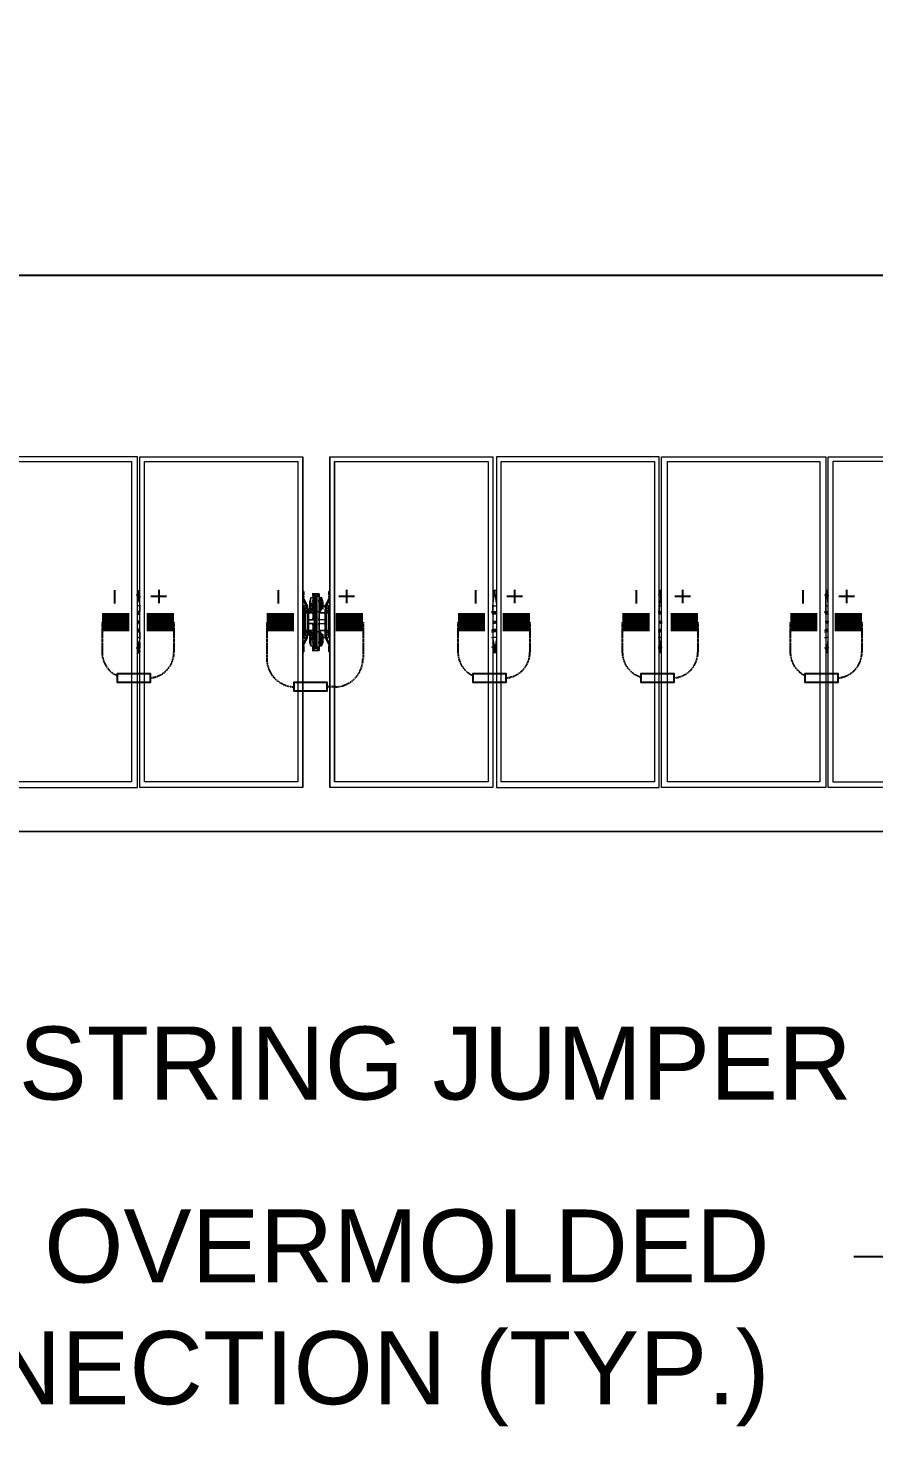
# Model space of a CAD drawing. Header units: feet. Extents: x -12372 to 90117, y -14865 to 4121.
# Drawn here: x 1648.5 to 1880, y 2346.6 to 2733.4 of the extents above; entities that cross this region are included whole.
import ezdxf
from ezdxf import colors
from ezdxf.entities.mleader import LeaderData, LeaderLine
from ezdxf.lldxf.tags import DXFTag
from ezdxf.math import Vec2, Vec3

# ---------------------------------------------------------------- set-up
doc = ezdxf.new("R2010")
doc.units = ezdxf.units.FT
doc.header["$MEASUREMENT"] = 0
doc.linetypes.add('HIDDEN', pattern=[0.375, 0.25, -0.125])
for name, color, linetype in [('E-DC HARNESS-POS', 10, 'DC HARNESS CABLE'), ('E-HARN-COMP', 8, 'Continuous'), ('E-TRNK-CABL-NEG', 6, 'HIDDEN'), ('E-TRUNK-CABLE-POS', 6, 'HIDDEN'), ('G-ANNO-TEXT', 1, 'Continuous'), ('Polarity-Text', 7, 'Continuous')]:
    doc.layers.add(name, color=color, linetype=linetype)
doc.styles.add('NEI-A', font='arial.ttf')
doc.styles.get("Standard").update_dxf_attribs({"font": 'arial.ttf'})
tags = doc.linetypes.add('DC HARNESS CABLE', pattern='A,0.5,-0.2,["DH",Standard,S=0.1,R=0,X=-0.1,Y=-0.05],-0.2', length=0.9).pattern_tags.tags
tags[6] = DXFTag(74, 10)

# ---------------------------------------------------------------- blocks, each defined once
blk = doc.blocks.new('A$Cc93f9aa1')
at = {"lineweight": 5}
for points in [[(10.6362, 0), (10.4062, 0), (10.4062, 0.4666), (10.6362, 0.4666)], [(10.6396, 0), (10.6396, 0.4666), (10.8712, 0.4666), (10.8712, 0)], [(10.8746, 0.4666), (10.8746, 0), (11.1045, 0), (11.1045, 0.4666)], [(11.3395, 0), (11.1095, 0), (11.1095, 0.4666), (11.3395, 0.4666)], [(11.6079, 0), (11.3779, 0), (11.3779, 0.4666), (11.6079, 0.4666)], [(11.8429, 0.4666), (11.6112, 0.4666), (11.6112, 0), (11.8429, 0)], [(10.6296, 0.4583), (10.4129, 0.4583), (10.4129, 0.0067), (10.6296, 0.0067)], [(10.6479, 0.0067), (10.6479, 0.4583), (10.8629, 0.4583), (10.8629, 0.0067)], [(10.8812, 0.4583), (11.0979, 0.4583), (11.0979, 0.0067), (10.8812, 0.0067)], [(11.1162, 0.0067), (11.1162, 0.4583), (11.3329, 0.4583), (11.3329, 0.0067)], [(11.3845, 0.4583), (11.6012, 0.4583), (11.6012, 0.0067), (11.3845, 0.0067)], [(11.6195, 0.4583), (11.8345, 0.4583), (11.8345, 0.0067), (11.6195, 0.0067)], [(11.3412, 0.2667), (11.3412, 0.27), (11.3412, 0.275), (11.3395, 0.275), (11.3412, 0.275), (11.3412, 0.27)], [(11.3395, 0.2517), (11.3395, 0.25), (11.3412, 0.25), (11.3412, 0.2517), (11.3445, 0.2517), (11.3445, 0.2533), (11.3445, 0.255), (11.3462, 0.255), (11.3412, 0.265), (11.3462, 0.255), (11.3445, 0.255), (11.3412, 0.255), (11.3412, 0.2517), (11.3445, 0.2517), (11.3445, 0.2533), (11.3445, 0.255), (11.3412, 0.255), (11.3412, 0.2517)], [(11.3545, 0.2667), (11.3529, 0.2667), (11.3512, 0.2667), (11.3512, 0.2583), (11.3529, 0.2583), (11.3529, 0.2667)], [(11.3529, 0.2667), (11.3529, 0.2583), (11.3529, 0.255), (11.3529, 0.25), (11.3512, 0.25), (11.3512, 0.2567), (11.3512, 0.255), (11.3529, 0.255), (11.3512, 0.255), (11.3512, 0.2567), (11.3512, 0.2583), (11.3512, 0.2567), (11.3512, 0.2517), (11.3512, 0.25), (11.3529, 0.25), (11.3529, 0.255), (11.3529, 0.2583), (11.3512, 0.2583), (11.3512, 0.2667)], [(11.3645, 0.2733), (11.3629, 0.2733), (11.3612, 0.2733), (11.3545, 0.2733), (11.3562, 0.2733), (11.3612, 0.2733), (11.3629, 0.2733)], [(11.3562, 0.2733), (11.3545, 0.2733)], [(11.3579, 0.2683), (11.3579, 0.2467), (11.3545, 0.2467), (11.3545, 0.2683)], [(11.3579, 0.27), (11.3562, 0.27)], [(11.3579, 0.27), (11.3562, 0.27)], [(11.3645, 0.2617), (11.3629, 0.2617), (11.3612, 0.2617), (11.3629, 0.2617)], [(11.3645, 0.2683), (11.3629, 0.2683)], [(11.3629, 0.2383), (11.3629, 0.2617), (11.3629, 0.2383), (11.3629, 0.2367), (11.3629, 0.235), (11.3629, 0.2367), (11.3629, 0.2383), (11.3629, 0.235), (11.3645, 0.235), (11.3629, 0.235), (11.3645, 0.235), (11.3629, 0.235), (11.3645, 0.235), (11.3629, 0.235)], [(11.3679, 0.25), (11.3679, 0.26), (11.3679, 0.25), (11.3695, 0.25)], [(11.3762, 0.27), (11.3762, 0.2667), (11.3762, 0.27), (11.3762, 0.275), (11.3779, 0.275), (11.3762, 0.275)], [(11.3412, 0.21), (11.3412, 0.2133), (11.3412, 0.215), (11.3395, 0.215), (11.3395, 0.25), (11.3395, 0.215), (11.3412, 0.215), (11.3412, 0.2133), (11.3412, 0.21), (11.3445, 0.21), (11.3462, 0.21), (11.3412, 0.2), (11.3462, 0.21), (11.3445, 0.21), (11.3445, 0.2117), (11.3445, 0.21)], [(11.3412, 0.245), (11.3395, 0.245)], [(11.3412, 0.2467), (11.3429, 0.245), (11.3445, 0.245), (11.3445, 0.2483), (11.3429, 0.2483), (11.3412, 0.2483)], [(11.3429, 0.2483), (11.3412, 0.2467), (11.3429, 0.245), (11.3445, 0.2467)], [(11.3429, 0.2483), (11.3412, 0.2483), (11.3412, 0.2467), (11.3412, 0.245), (11.3429, 0.245), (11.3445, 0.245), (11.3445, 0.2467), (11.3445, 0.2483)], [(11.3412, 0.2467), (11.3412, 0.2483), (11.3429, 0.2483), (11.3445, 0.2483), (11.3445, 0.245), (11.3429, 0.245)], [(11.3429, 0.2483), (11.3412, 0.2467), (11.3429, 0.245), (11.3445, 0.2467)], [(11.3445, 0.2467), (11.3429, 0.2467)], [(11.3445, 0.2467), (11.3429, 0.2467)], [(11.3479, 0.255), (11.3462, 0.255), (11.3445, 0.255), (11.3445, 0.2533), (11.3445, 0.255), (11.3462, 0.255)], [(11.3445, 0.2517), (11.3462, 0.2517), (11.3462, 0.215), (11.3445, 0.215), (11.3462, 0.215), (11.3462, 0.2517), (11.3445, 0.2517), (11.3462, 0.2517), (11.3462, 0.255), (11.3462, 0.2517)], [(11.3462, 0.245), (11.3545, 0.245)], [(11.3545, 0.2483), (11.3529, 0.2483)], [(11.3662, 0.2567), (11.3662, 0.25), (11.3645, 0.25), (11.3629, 0.255), (11.3662, 0.255), (11.3662, 0.2567), (11.3662, 0.2583)], [(11.3629, 0.245), (11.3695, 0.245)], [(11.3645, 0.255), (11.3645, 0.2583)], [(11.3662, 0.25), (11.3645, 0.2483)], [(11.3695, 0.2467), (11.3662, 0.2467), (11.3645, 0.245), (11.3662, 0.2467)], [(11.3729, 0.2483), (11.3712, 0.2467), (11.3729, 0.245), (11.3745, 0.2467)], [(11.3729, 0.2483), (11.3712, 0.2467), (11.3729, 0.245), (11.3745, 0.2467)], [(11.3745, 0.2467), (11.3729, 0.2467)], [(11.3745, 0.2467), (11.3729, 0.2467)], [(11.3745, 0.2467), (11.3729, 0.2467)], [(11.3745, 0.2467), (11.3729, 0.2467)], [(11.3762, 0.245), (11.3779, 0.245)], [(10.6379, 0.235), (10.6379, 0.2333), (10.6396, 0.2333), (10.6396, 0.2317), (10.6379, 0.2317), (10.6362, 0.2317), (10.6362, 0.2333)], [(10.8729, 0.235), (10.8729, 0.2333), (10.8746, 0.2333), (10.8746, 0.2317), (10.8729, 0.2317), (10.8712, 0.2317), (10.8712, 0.2333), (10.8712, 0.235)], [(11.1062, 0.235), (11.1079, 0.235), (11.1079, 0.2317), (11.1045, 0.2317), (11.1045, 0.2333), (11.1062, 0.2333)], [(11.3412, 0.235), (11.3395, 0.235)], [(11.3412, 0.235), (11.3395, 0.235)], [(11.3412, 0.23), (11.3395, 0.23)], [(11.3412, 0.23), (11.3395, 0.23)], [(11.3412, 0.2183), (11.3412, 0.22), (11.3395, 0.22), (11.3412, 0.22), (11.3429, 0.22), (11.3412, 0.22), (11.3412, 0.2183), (11.3412, 0.2167), (11.3429, 0.2167), (11.3445, 0.2167), (11.3445, 0.2183), (11.3445, 0.2167), (11.3429, 0.2167)], [(11.3445, 0.2183), (11.3445, 0.22), (11.3429, 0.22), (11.3412, 0.22), (11.3412, 0.2183), (11.3429, 0.2167), (11.3445, 0.2167)], [(11.3429, 0.22), (11.3412, 0.22), (11.3412, 0.2183), (11.3412, 0.2167), (11.3429, 0.2167), (11.3445, 0.2167), (11.3445, 0.2183), (11.3445, 0.22)], [(11.3429, 0.22), (11.3412, 0.2183), (11.3429, 0.2167), (11.3445, 0.2183)], [(11.3429, 0.22), (11.3412, 0.2183), (11.3429, 0.2167), (11.3445, 0.2183)], [(11.3545, 0.22), (11.3462, 0.22)], [(11.3545, 0.23), (11.3562, 0.23), (11.3545, 0.23), (11.3562, 0.23), (11.3545, 0.23), (11.3562, 0.23), (11.3545, 0.23), (11.3545, 0.2267)], [(11.3562, 0.23), (11.3545, 0.23)], [(11.3645, 0.2367), (11.3629, 0.2367)], [(11.3629, 0.2267), (11.3629, 0.23)], [(11.3695, 0.22), (11.3629, 0.22)], [(11.3662, 0.2183), (11.3645, 0.22), (11.3662, 0.2183), (11.3695, 0.2183)], [(11.3729, 0.22), (11.3712, 0.2183), (11.3729, 0.2167), (11.3745, 0.2183)], [(11.3729, 0.2167), (11.3745, 0.2167), (11.3745, 0.2183), (11.3745, 0.22), (11.3729, 0.22), (11.3712, 0.22), (11.3712, 0.2183), (11.3712, 0.2167)], [(11.3729, 0.22), (11.3712, 0.2183), (11.3729, 0.2167), (11.3745, 0.2183)], [(11.3779, 0.235), (11.3762, 0.235)], [(11.3762, 0.235), (11.3779, 0.235)], [(11.3762, 0.23), (11.3779, 0.23)], [(11.3779, 0.23), (11.3762, 0.23)], [(11.3779, 0.22), (11.3762, 0.22)], [(11.6095, 0.235), (11.6095, 0.2333), (11.6079, 0.2333), (11.6079, 0.2317), (11.6095, 0.2317), (11.6112, 0.2317), (11.6112, 0.2333), (11.6112, 0.235)], [(11.3445, 0.2183), (11.3429, 0.2183)], [(11.3479, 0.21), (11.3462, 0.21), (11.3462, 0.2117), (11.3445, 0.2117), (11.3462, 0.2117), (11.3462, 0.21), (11.3462, 0.2133), (11.3445, 0.2133), (11.3462, 0.2133), (11.3462, 0.21)], [(11.3495, 0.215), (11.3495, 0.205), (11.3495, 0.215), (11.3495, 0.2133), (11.3495, 0.215), (11.3495, 0.205), (11.3512, 0.1983), (11.3495, 0.205)], [(11.3512, 0.215), (11.3529, 0.2167), (11.3512, 0.215), (11.3529, 0.2167), (11.3529, 0.215), (11.3529, 0.2167), (11.3512, 0.215), (11.3529, 0.2167), (11.3545, 0.2167), (11.3529, 0.2167), (11.3545, 0.2167), (11.3529, 0.2167)], [(11.3512, 0.2133), (11.3512, 0.215), (11.3529, 0.215), (11.3529, 0.2117), (11.3529, 0.21), (11.3512, 0.21), (11.3512, 0.2083), (11.3512, 0.215), (11.3529, 0.215), (11.3529, 0.2117), (11.3529, 0.21), (11.3512, 0.21), (11.3512, 0.2083), (11.3512, 0.2067), (11.3529, 0.2067), (11.3529, 0.1983), (11.3545, 0.1983), (11.3529, 0.1983), (11.3512, 0.1983), (11.3512, 0.2067), (11.3512, 0.2083)], [(11.3512, 0.1983), (11.3512, 0.2067), (11.3529, 0.2067), (11.3529, 0.1983)], [(11.3529, 0.21), (11.3529, 0.2067)], [(11.3562, 0.2033), (11.3545, 0.2033)], [(11.3645, 0.2033), (11.3629, 0.2033), (11.3612, 0.2033), (11.3629, 0.2033)], [(11.3662, 0.2083), (11.3662, 0.215), (11.3645, 0.215), (11.3629, 0.2117), (11.3645, 0.21), (11.3662, 0.21), (11.3662, 0.2083), (11.3662, 0.2067), (11.3662, 0.1983), (11.3629, 0.1983), (11.3629, 0.2067), (11.3662, 0.2067), (11.3662, 0.2083), (11.3662, 0.21), (11.3645, 0.21), (11.3629, 0.2117), (11.3645, 0.215), (11.3645, 0.2167), (11.3662, 0.2167), (11.3645, 0.2167), (11.3662, 0.215), (11.3662, 0.2133), (11.3662, 0.215), (11.3645, 0.215), (11.3645, 0.2167), (11.3662, 0.2167), (11.3645, 0.2167), (11.3629, 0.2167), (11.3695, 0.2167), (11.3629, 0.2167), (11.3645, 0.2167), (11.3662, 0.215), (11.3645, 0.2167), (11.3662, 0.215), (11.3645, 0.2167), (11.3662, 0.215), (11.3679, 0.215), (11.3679, 0.205), (11.3662, 0.1983), (11.3679, 0.205), (11.3679, 0.215), (11.3662, 0.215), (11.3662, 0.2133)], [(11.3662, 0.1983), (11.3629, 0.1983), (11.3629, 0.2067), (11.3662, 0.2067)], [(11.3645, 0.2067), (11.3645, 0.21)], [(11.3679, 0.215), (11.3679, 0.205), (11.3679, 0.215), (11.3695, 0.215)], [(11.3729, 0.21), (11.3712, 0.21), (11.3712, 0.2117), (11.3729, 0.2117), (11.3712, 0.2117), (11.3712, 0.21)], [(11.3745, 0.2183), (11.3729, 0.2183)], [(11.3745, 0.2183), (11.3729, 0.2183)], [(11.3745, 0.2183), (11.3729, 0.2183)], [(11.3745, 0.2183), (11.3729, 0.2183)], [(11.3395, 0.19), (11.3412, 0.19), (11.3412, 0.195), (11.3412, 0.19)], [(11.3412, 0.1967), (11.3412, 0.1983)], [(11.3595, 0.1967), (11.3579, 0.1967)], [(11.3612, 0.195), (11.3595, 0.195), (11.3612, 0.195), (11.3629, 0.1933), (11.3645, 0.1933), (11.3629, 0.1933), (11.3612, 0.195), (11.3595, 0.195), (11.3612, 0.195), (11.3595, 0.195), (11.3612, 0.195), (11.3612, 0.1967)], [(11.3612, 0.195), (11.3595, 0.195)], [(11.3629, 0.195), (11.3629, 0.1933), (11.3612, 0.195), (11.3629, 0.195), (11.3645, 0.195)], [(11.3645, 0.1983), (11.3629, 0.1983)], [(11.3629, 0.1967), (11.3629, 0.195)], [(11.3762, 0.1983), (11.3762, 0.1967)], [(11.3779, 0.19), (11.3762, 0.19), (11.3762, 0.195), (11.3762, 0.19)]]:
    blk.add_lwpolyline(points, close=True, dxfattribs=at)
for points in [[(11.3395, 0), (11.3395, 0.4666)], [(11.3779, 0.4666), (11.3779, 0)], [(11.3329, 0.0067), (11.3329, 0.4583)], [(11.3845, 0.0067), (11.3845, 0.4583)], [(10.6362, 0.2767), (10.6396, 0.2767)], [(10.6379, 0.2733), (10.6379, 0.275), (10.6379, 0.2733)], [(10.6379, 0.27), (10.6379, 0.2733), (10.6396, 0.2717), (10.6396, 0.27), (10.6396, 0.2683)], [(10.6412, 0.255), (10.6396, 0.255), (10.6396, 0.2633), (10.6379, 0.2733)], [(10.8712, 0.2767), (10.8746, 0.2767)], [(10.8712, 0.2733), (10.8712, 0.27)], [(10.8762, 0.255), (10.8746, 0.255), (10.8746, 0.2567), (10.8729, 0.2633), (10.8729, 0.2733), (10.8729, 0.275), (10.8729, 0.2717), (10.8746, 0.27), (10.8746, 0.2683)], [(11.1045, 0.2767), (11.1095, 0.2767)], [(11.1062, 0.27), (11.1062, 0.2733), (11.1062, 0.275), (11.1062, 0.2733), (11.1079, 0.2733), (11.1079, 0.2717), (11.1079, 0.27), (11.1095, 0.2683)], [(11.1112, 0.255), (11.1095, 0.255), (11.1095, 0.2567), (11.1079, 0.2633), (11.1062, 0.2733)], [(11.3412, 0.27), (11.3412, 0.27)], [(11.3412, 0.2667), (11.3412, 0.2667)], [(11.3412, 0.2667), (11.3412, 0.2667)], [(11.3612, 0.2717), (11.3629, 0.2717), (11.3612, 0.2717), (11.3629, 0.2717), (11.3645, 0.2717), (11.3629, 0.2717), (11.3612, 0.27), (11.3595, 0.27), (11.3612, 0.27), (11.3595, 0.27), (11.3612, 0.27), (11.3629, 0.27), (11.3645, 0.27), (11.3629, 0.27), (11.3645, 0.27), (11.3629, 0.27), (11.3645, 0.27), (11.3629, 0.27), (11.3645, 0.27), (11.3629, 0.27), (11.3629, 0.2733), (11.3629, 0.2717), (11.3612, 0.27), (11.3612, 0.2683), (11.3595, 0.2683), (11.3595, 0.27), (11.3612, 0.27), (11.3595, 0.27), (11.3612, 0.27), (11.3612, 0.2683), (11.3595, 0.2683), (11.3579, 0.2683), (11.3579, 0.27), (11.3562, 0.27), (11.3545, 0.27), (11.3562, 0.27), (11.3545, 0.27), (11.3545, 0.2617), (11.3545, 0.2383), (11.3545, 0.235), (11.3562, 0.235), (11.3545, 0.235), (11.3462, 0.235), (11.3479, 0.235)], [(11.3562, 0.2717), (11.3545, 0.2717), (11.3562, 0.27), (11.3545, 0.27), (11.3562, 0.27), (11.3545, 0.27), (11.3545, 0.2617), (11.3562, 0.2617), (11.3545, 0.2617), (11.3562, 0.2617), (11.3545, 0.2617), (11.3545, 0.2383), (11.3545, 0.235), (11.3562, 0.235), (11.3545, 0.235), (11.3545, 0.2367), (11.3545, 0.2383), (11.3545, 0.2367), (11.3545, 0.235), (11.3562, 0.235), (11.3545, 0.235), (11.3462, 0.235), (11.3462, 0.23), (11.3545, 0.23), (11.3545, 0.2267), (11.3545, 0.2033), (11.3545, 0.195), (11.3562, 0.195), (11.3579, 0.195), (11.3562, 0.195), (11.3579, 0.195), (11.3562, 0.195), (11.3579, 0.195), (11.3562, 0.195), (11.3545, 0.1933), (11.3562, 0.1933), (11.3545, 0.1933), (11.3612, 0.1933), (11.3629, 0.1933), (11.3612, 0.1933)], [(11.3595, 0.2183), (11.3579, 0.2183), (11.3579, 0.1983), (11.3579, 0.1967), (11.3595, 0.1967), (11.3612, 0.1967), (11.3612, 0.2183), (11.3612, 0.1967), (11.3595, 0.1967), (11.3595, 0.2183), (11.3579, 0.2183), (11.3545, 0.2183), (11.3545, 0.2467), (11.3529, 0.2467), (11.3529, 0.2483), (11.3545, 0.2483), (11.3529, 0.2483), (11.3529, 0.25), (11.3529, 0.2483), (11.3512, 0.25), (11.3495, 0.25), (11.3495, 0.2617), (11.3512, 0.2667), (11.3495, 0.2617), (11.3495, 0.25), (11.3495, 0.2517), (11.3495, 0.25), (11.3495, 0.26), (11.3495, 0.25)], [(11.3512, 0.26), (11.3512, 0.26)], [(11.3512, 0.26), (11.3512, 0.26)], [(11.3579, 0.2717), (11.3562, 0.2717), (11.3545, 0.2717), (11.3545, 0.2733), (11.3545, 0.27), (11.3545, 0.2683), (11.3562, 0.2683), (11.3545, 0.2683), (11.3545, 0.2733), (11.3545, 0.2717), (11.3562, 0.2717)], [(11.3545, 0.2717), (11.3562, 0.27)], [(11.3545, 0.2717), (11.3562, 0.2717)], [(11.3545, 0.27), (11.3545, 0.27)], [(11.3545, 0.27), (11.3545, 0.27)], [(11.3595, 0.2467), (11.3595, 0.2683), (11.3612, 0.2683), (11.3612, 0.2467), (11.3595, 0.2467), (11.3595, 0.2183), (11.3612, 0.2183), (11.3612, 0.2467), (11.3612, 0.2683), (11.3595, 0.2683), (11.3595, 0.2467), (11.3612, 0.2467), (11.3612, 0.2183), (11.3595, 0.2183), (11.3595, 0.2467), (11.3579, 0.2467), (11.3579, 0.2683), (11.3545, 0.2683), (11.3545, 0.2467), (11.3579, 0.2467), (11.3579, 0.2667), (11.3595, 0.2667), (11.3612, 0.2667), (11.3595, 0.2667), (11.3579, 0.2667)], [(11.3562, 0.27), (11.3579, 0.27)], [(11.3562, 0.27), (11.3579, 0.27)], [(11.3562, 0.27), (11.3579, 0.27), (11.3579, 0.2683)], [(11.3579, 0.27), (11.3595, 0.27), (11.3595, 0.2683), (11.3612, 0.2683), (11.3595, 0.2683), (11.3579, 0.2683), (11.3579, 0.2667), (11.3579, 0.2467)], [(11.3579, 0.2683), (11.3595, 0.2683)], [(11.3579, 0.2667), (11.3579, 0.2683)], [(11.3579, 0.2683), (11.3595, 0.2683)], [(11.3579, 0.2683), (11.3595, 0.2683)], [(11.3579, 0.2683), (11.3595, 0.2683)], [(11.3595, 0.27), (11.3612, 0.27), (11.3629, 0.27), (11.3629, 0.2617), (11.3629, 0.27), (11.3629, 0.2733), (11.3629, 0.2717)], [(11.3612, 0.27), (11.3612, 0.27)], [(11.3645, 0.2667), (11.3629, 0.2667), (11.3629, 0.2583), (11.3662, 0.2583), (11.3662, 0.2667), (11.3629, 0.2667), (11.3629, 0.2583), (11.3662, 0.2583), (11.3662, 0.2667), (11.3679, 0.2617), (11.3679, 0.25), (11.3662, 0.25), (11.3662, 0.2517), (11.3662, 0.2567), (11.3662, 0.255), (11.3629, 0.255), (11.3645, 0.25), (11.3645, 0.2483), (11.3662, 0.25), (11.3662, 0.2517), (11.3662, 0.25), (11.3645, 0.25), (11.3645, 0.2483), (11.3662, 0.25), (11.3645, 0.2483), (11.3629, 0.2483), (11.3695, 0.2483), (11.3629, 0.2483), (11.3645, 0.2483), (11.3662, 0.2483), (11.3645, 0.2483)], [(11.3662, 0.2483), (11.3645, 0.2483), (11.3662, 0.25), (11.3679, 0.25), (11.3679, 0.2617), (11.3662, 0.2667), (11.3629, 0.2667)], [(11.3645, 0.2667), (11.3645, 0.2667)], [(11.3645, 0.2667), (11.3645, 0.2667)], [(11.3662, 0.26), (11.3662, 0.26)], [(11.3662, 0.26), (11.3662, 0.26)], [(11.3762, 0.2133), (11.3762, 0.215), (11.3762, 0.2133), (11.3779, 0.2133), (11.3745, 0.2133), (11.3745, 0.215), (11.3762, 0.215), (11.3762, 0.25), (11.3745, 0.25), (11.3745, 0.2517), (11.3779, 0.2517), (11.3745, 0.2517), (11.3762, 0.2517), (11.3762, 0.255), (11.3729, 0.255), (11.3712, 0.255), (11.3762, 0.265), (11.3712, 0.255), (11.3729, 0.255), (11.3762, 0.255), (11.3762, 0.2517), (11.3745, 0.2517), (11.3712, 0.2517), (11.3729, 0.2517), (11.3729, 0.2533), (11.3729, 0.255), (11.3729, 0.2533), (11.3712, 0.255), (11.3729, 0.255), (11.3712, 0.255), (11.3712, 0.2517), (11.3729, 0.2517), (11.3729, 0.2533), (11.3712, 0.255), (11.3712, 0.2517), (11.3745, 0.2517), (11.3745, 0.25), (11.3762, 0.25), (11.3762, 0.215), (11.3745, 0.215), (11.3745, 0.2133), (11.3762, 0.2133), (11.3762, 0.21), (11.3729, 0.21), (11.3712, 0.21), (11.3762, 0.2), (11.3712, 0.21), (11.3729, 0.21), (11.3729, 0.2117), (11.3729, 0.21), (11.3762, 0.21), (11.3762, 0.2133), (11.3745, 0.2133), (11.3779, 0.2133)], [(11.3762, 0.2667), (11.3762, 0.2667)], [(11.3762, 0.2667), (11.3762, 0.2667)], [(11.6112, 0.2767), (11.6079, 0.2767)], [(11.6095, 0.255), (11.6079, 0.255), (11.6079, 0.2567), (11.6095, 0.2633), (11.6095, 0.2733), (11.6095, 0.275), (11.6095, 0.2717), (11.6079, 0.27), (11.6079, 0.2683)], [(11.6112, 0.27), (11.6112, 0.2733)], [(10.6362, 0.2467), (10.6396, 0.2467)], [(10.6362, 0.245), (10.6396, 0.245), (10.6412, 0.245)], [(10.6396, 0.245), (10.6396, 0.2433), (10.6362, 0.2433)], [(10.6412, 0.2467), (10.6396, 0.2467), (10.6396, 0.255)], [(10.8712, 0.2467), (10.8746, 0.2467)], [(10.8712, 0.245), (10.8746, 0.245), (10.8762, 0.245)], [(10.8746, 0.245), (10.8746, 0.2433), (10.8712, 0.2433)], [(10.8762, 0.2467), (10.8746, 0.2467), (10.8746, 0.255)], [(11.1045, 0.2467), (11.1095, 0.2467)], [(11.1045, 0.245), (11.1095, 0.245), (11.1112, 0.245)], [(11.1095, 0.245), (11.1095, 0.2433), (11.1045, 0.2433)], [(11.1112, 0.2467), (11.1095, 0.2467), (11.1095, 0.255)], [(11.3395, 0.2517), (11.3412, 0.2517), (11.3395, 0.2517)], [(11.3395, 0.2517), (11.3395, 0.25), (11.3412, 0.25), (11.3412, 0.2517)], [(11.3412, 0.2483), (11.3412, 0.2467)], [(11.3412, 0.2483), (11.3412, 0.2483)], [(11.3429, 0.2483), (11.3412, 0.2483)], [(11.3412, 0.2467), (11.3412, 0.245)], [(11.3412, 0.2467), (11.3412, 0.2467)], [(11.3412, 0.245), (11.3429, 0.245)], [(11.3412, 0.245), (11.3412, 0.245)], [(11.3429, 0.2483), (11.3429, 0.2483)], [(11.3445, 0.2483), (11.3429, 0.2483)], [(11.3429, 0.2467), (11.3445, 0.2467)], [(11.3429, 0.2467), (11.3445, 0.2467)], [(11.3429, 0.2467), (11.3445, 0.2467)], [(11.3429, 0.2467), (11.3445, 0.2467)], [(11.3429, 0.2467), (11.3445, 0.2467)], [(11.3429, 0.2467), (11.3445, 0.2467)], [(11.3429, 0.2467), (11.3445, 0.2467)], [(11.3429, 0.2467), (11.3445, 0.2467)], [(11.3429, 0.2467), (11.3445, 0.2467)], [(11.3429, 0.2467), (11.3445, 0.2467)], [(11.3429, 0.2467), (11.3445, 0.2467)], [(11.3429, 0.2467), (11.3445, 0.2467)], [(11.3429, 0.2467), (11.3445, 0.2467)], [(11.3429, 0.2467), (11.3445, 0.2467)], [(11.3429, 0.245), (11.3445, 0.245)], [(11.3429, 0.245), (11.3429, 0.245)], [(11.3445, 0.2517), (11.3445, 0.2517)], [(11.3445, 0.2517), (11.3445, 0.2517)], [(11.3445, 0.2483), (11.3445, 0.2483)], [(11.3445, 0.2467), (11.3445, 0.2483)], [(11.3445, 0.2467), (11.3462, 0.2467)], [(11.3445, 0.2467), (11.3445, 0.2467)], [(11.3445, 0.245), (11.3445, 0.2467)], [(11.3445, 0.245), (11.3445, 0.245)], [(11.3462, 0.2517), (11.3462, 0.2517)], [(11.3462, 0.2517), (11.3462, 0.2517)], [(11.3579, 0.2183), (11.3579, 0.1967), (11.3545, 0.1967), (11.3545, 0.2183), (11.3529, 0.2183), (11.3529, 0.2167), (11.3545, 0.2167), (11.3529, 0.2167), (11.3529, 0.2183), (11.3545, 0.2183), (11.3545, 0.1967), (11.3579, 0.1967), (11.3579, 0.2183), (11.3579, 0.1983), (11.3595, 0.1983), (11.3612, 0.1983), (11.3595, 0.1983), (11.3579, 0.1983), (11.3579, 0.1967), (11.3579, 0.195), (11.3562, 0.195), (11.3545, 0.1933), (11.3562, 0.1933), (11.3545, 0.1933), (11.3545, 0.195), (11.3545, 0.1967), (11.3545, 0.195), (11.3545, 0.1967), (11.3545, 0.195), (11.3545, 0.1967), (11.3545, 0.195), (11.3545, 0.1933), (11.3562, 0.195), (11.3579, 0.195), (11.3579, 0.1967), (11.3595, 0.1967), (11.3595, 0.2183), (11.3579, 0.2183), (11.3579, 0.2467), (11.3595, 0.2467), (11.3579, 0.2467), (11.3579, 0.2183), (11.3545, 0.2183), (11.3545, 0.2467), (11.3529, 0.2467), (11.3529, 0.2483), (11.3512, 0.25), (11.3529, 0.2483), (11.3545, 0.2483), (11.3529, 0.2483), (11.3512, 0.25)], [(11.3512, 0.25), (11.3529, 0.2483)], [(11.3512, 0.25), (11.3529, 0.2483)], [(11.3529, 0.2483), (11.3545, 0.2483)], [(11.3529, 0.2483), (11.3545, 0.2483)], [(11.3579, 0.2183), (11.3579, 0.2467), (11.3579, 0.2183)], [(11.3729, 0.2517), (11.3712, 0.2517), (11.3695, 0.2517), (11.3695, 0.215), (11.3712, 0.215), (11.3695, 0.215), (11.3695, 0.2517), (11.3712, 0.2517)], [(11.3712, 0.2517), (11.3712, 0.2517)], [(11.3729, 0.2467), (11.3729, 0.245), (11.3745, 0.245), (11.3745, 0.2467), (11.3745, 0.2483), (11.3729, 0.2483), (11.3712, 0.2483), (11.3712, 0.2467), (11.3712, 0.245), (11.3729, 0.245)], [(11.3712, 0.2483), (11.3712, 0.2467)], [(11.3712, 0.2483), (11.3712, 0.2483)], [(11.3729, 0.2483), (11.3712, 0.2483)], [(11.3712, 0.2467), (11.3712, 0.245)], [(11.3712, 0.2467), (11.3712, 0.2467)], [(11.3712, 0.245), (11.3729, 0.245)], [(11.3712, 0.245), (11.3712, 0.245)], [(11.3729, 0.2517), (11.3729, 0.2517)], [(11.3729, 0.2517), (11.3729, 0.2517)], [(11.3729, 0.2483), (11.3729, 0.2467)], [(11.3745, 0.2483), (11.3729, 0.2483)], [(11.3729, 0.2483), (11.3729, 0.2467)], [(11.3729, 0.2483), (11.3745, 0.2483), (11.3729, 0.2483)], [(11.3729, 0.2483), (11.3729, 0.2483)], [(11.3729, 0.2467), (11.3745, 0.2467)], [(11.3729, 0.2467), (11.3745, 0.2467)], [(11.3729, 0.2467), (11.3745, 0.2467)], [(11.3729, 0.2467), (11.3745, 0.2467)], [(11.3729, 0.2467), (11.3745, 0.2467)], [(11.3729, 0.2467), (11.3745, 0.2467)], [(11.3729, 0.2467), (11.3745, 0.2467)], [(11.3729, 0.2467), (11.3745, 0.2467)], [(11.3729, 0.2467), (11.3745, 0.2467)], [(11.3729, 0.2467), (11.3729, 0.245)], [(11.3729, 0.2467), (11.3745, 0.2467)], [(11.3729, 0.245), (11.3745, 0.245)], [(11.3745, 0.245), (11.3729, 0.245)], [(11.3729, 0.245), (11.3745, 0.245)], [(11.3729, 0.245), (11.3729, 0.245)], [(11.3745, 0.2483), (11.3745, 0.245)], [(11.3745, 0.2483), (11.3745, 0.245)], [(11.3745, 0.2483), (11.3745, 0.2483)], [(11.3745, 0.2467), (11.3745, 0.2483)], [(11.3745, 0.2467), (11.3762, 0.2467)], [(11.3745, 0.2467), (11.3745, 0.2467)], [(11.3745, 0.245), (11.3745, 0.2467)], [(11.3745, 0.245), (11.3745, 0.245)], [(11.3779, 0.2517), (11.3762, 0.2517), (11.3762, 0.25), (11.3762, 0.2517)], [(11.6095, 0.2467), (11.6079, 0.2467), (11.6079, 0.255)], [(11.6112, 0.2467), (11.6079, 0.2467)], [(11.6112, 0.245), (11.6079, 0.245), (11.6095, 0.245)], [(11.6079, 0.245), (11.6079, 0.2433), (11.6112, 0.2433)], [(10.6362, 0.2217), (10.6396, 0.2217), (10.6396, 0.22)], [(10.6362, 0.22), (10.6396, 0.22), (10.6412, 0.22)], [(10.8712, 0.2217), (10.8746, 0.2217), (10.8746, 0.22)], [(10.8712, 0.22), (10.8746, 0.22), (10.8762, 0.22)], [(11.1045, 0.2217), (11.1095, 0.2217), (11.1095, 0.22)], [(11.1045, 0.22), (11.1095, 0.22), (11.1112, 0.22)], [(11.3412, 0.22), (11.3412, 0.22)], [(11.3429, 0.22), (11.3445, 0.22)], [(11.3429, 0.22), (11.3429, 0.22)], [(11.3445, 0.22), (11.3429, 0.22)], [(11.3445, 0.2183), (11.3445, 0.22)], [(11.3445, 0.22), (11.3445, 0.22)], [(11.3445, 0.2183), (11.3445, 0.22)], [(11.3462, 0.235), (11.3462, 0.23), (11.3545, 0.23), (11.3545, 0.2267), (11.3545, 0.2033), (11.3545, 0.195), (11.3562, 0.195), (11.3545, 0.195)], [(11.3545, 0.2367), (11.3562, 0.2367)], [(11.3545, 0.2367), (11.3562, 0.2367)], [(11.3545, 0.23), (11.3562, 0.23)], [(11.3545, 0.23), (11.3562, 0.23)], [(11.3579, 0.1933), (11.3562, 0.1933), (11.3612, 0.1933), (11.3629, 0.1933), (11.3612, 0.195), (11.3629, 0.195), (11.3629, 0.2033), (11.3629, 0.2267), (11.3629, 0.23), (11.3645, 0.23), (11.3629, 0.23), (11.3645, 0.23), (11.3629, 0.23), (11.3645, 0.23), (11.3629, 0.23), (11.3645, 0.23), (11.3629, 0.23), (11.3629, 0.2267), (11.3629, 0.2033), (11.3629, 0.195), (11.3645, 0.195), (11.3629, 0.195), (11.3629, 0.1933)], [(11.3712, 0.235), (11.3695, 0.235), (11.3612, 0.235), (11.3695, 0.235), (11.3695, 0.23), (11.3612, 0.23), (11.3695, 0.23), (11.3712, 0.23)], [(11.3629, 0.2367), (11.3645, 0.2367)], [(11.3695, 0.235), (11.3695, 0.23)], [(11.3712, 0.22), (11.3712, 0.2183)], [(11.3712, 0.22), (11.3712, 0.22)], [(11.3729, 0.22), (11.3712, 0.22)], [(11.3745, 0.22), (11.3729, 0.22)], [(11.3729, 0.2183), (11.3729, 0.22)], [(11.3729, 0.2183), (11.3729, 0.22), (11.3745, 0.22)], [(11.3729, 0.22), (11.3745, 0.22)], [(11.3745, 0.22), (11.3729, 0.22)], [(11.3729, 0.22), (11.3729, 0.22)], [(11.3745, 0.22), (11.3745, 0.2183)], [(11.3745, 0.2183), (11.3745, 0.22)], [(11.3745, 0.22), (11.3745, 0.22)], [(11.3745, 0.2183), (11.3745, 0.22)], [(11.6112, 0.2217), (11.6079, 0.2217), (11.6079, 0.22)], [(11.6112, 0.22), (11.6079, 0.22), (11.6095, 0.22)], [(10.6396, 0.2183), (10.6362, 0.2183)], [(10.6412, 0.2183), (10.6396, 0.2183), (10.6396, 0.21), (10.6396, 0.2), (10.6379, 0.1933), (10.6379, 0.1917), (10.6396, 0.1917)], [(10.8746, 0.2183), (10.8712, 0.2183)], [(10.8729, 0.1917), (10.8729, 0.2), (10.8746, 0.21), (10.8746, 0.2183), (10.8762, 0.2183)], [(11.1095, 0.2183), (11.1045, 0.2183)], [(11.1112, 0.2183), (11.1095, 0.2183), (11.1095, 0.21), (11.1079, 0.2), (11.1079, 0.1933), (11.1062, 0.1917), (11.1062, 0.19)], [(11.3395, 0.2133), (11.3395, 0.215), (11.3395, 0.2133), (11.3445, 0.2133), (11.3445, 0.2117), (11.3445, 0.2133), (11.3412, 0.2133)], [(11.3395, 0.2133), (11.3412, 0.2133), (11.3395, 0.2133)], [(11.3412, 0.2183), (11.3412, 0.2183)], [(11.3412, 0.2167), (11.3412, 0.2167)], [(11.3429, 0.2183), (11.3445, 0.2183)], [(11.3429, 0.2183), (11.3445, 0.2183)], [(11.3429, 0.2183), (11.3445, 0.2183)], [(11.3429, 0.2183), (11.3445, 0.2183)], [(11.3429, 0.2183), (11.3445, 0.2183)], [(11.3429, 0.2183), (11.3445, 0.2183)], [(11.3429, 0.2183), (11.3445, 0.2183)], [(11.3429, 0.2183), (11.3445, 0.2183)], [(11.3429, 0.2183), (11.3445, 0.2183)], [(11.3429, 0.2183), (11.3445, 0.2183)], [(11.3429, 0.2183), (11.3445, 0.2183)], [(11.3429, 0.2183), (11.3445, 0.2183)], [(11.3429, 0.2183), (11.3445, 0.2183)], [(11.3429, 0.2183), (11.3445, 0.2183)], [(11.3429, 0.2183), (11.3445, 0.2183)], [(11.3429, 0.2183), (11.3445, 0.2183)], [(11.3429, 0.2167), (11.3429, 0.2167)], [(11.3445, 0.2183), (11.3445, 0.2183)], [(11.3445, 0.2167), (11.3445, 0.2167)], [(11.3445, 0.215), (11.3445, 0.215)], [(11.3445, 0.215), (11.3445, 0.215)], [(11.3462, 0.215), (11.3462, 0.215)], [(11.3462, 0.215), (11.3462, 0.215)], [(11.3512, 0.205), (11.3512, 0.205)], [(11.3512, 0.205), (11.3512, 0.205)], [(11.3529, 0.2167), (11.3545, 0.2167)], [(11.3545, 0.2033), (11.3562, 0.2033)], [(11.3545, 0.2033), (11.3562, 0.2033)], [(11.3662, 0.205), (11.3662, 0.205)], [(11.3662, 0.205), (11.3662, 0.205)], [(11.3712, 0.2183), (11.3712, 0.2167)], [(11.3712, 0.2183), (11.3712, 0.2183)], [(11.3712, 0.2167), (11.3729, 0.2167)], [(11.3712, 0.2167), (11.3712, 0.2167)], [(11.3712, 0.215), (11.3712, 0.215)], [(11.3712, 0.215), (11.3712, 0.215)], [(11.3729, 0.2133), (11.3712, 0.2133), (11.3712, 0.21), (11.3712, 0.2133), (11.3745, 0.2133), (11.3712, 0.2133), (11.3729, 0.2133), (11.3729, 0.2117), (11.3729, 0.2133), (11.3712, 0.2133)], [(11.3729, 0.2183), (11.3745, 0.2183)], [(11.3729, 0.2183), (11.3745, 0.2183)], [(11.3729, 0.2183), (11.3745, 0.2183)], [(11.3729, 0.2183), (11.3745, 0.2183)], [(11.3729, 0.2183), (11.3729, 0.2167)], [(11.3729, 0.2183), (11.3745, 0.2183)], [(11.3729, 0.2183), (11.3745, 0.2183)], [(11.3729, 0.2183), (11.3745, 0.2183)], [(11.3729, 0.2183), (11.3745, 0.2183)], [(11.3729, 0.2183), (11.3745, 0.2183)], [(11.3729, 0.2167), (11.3729, 0.2183)], [(11.3729, 0.2183), (11.3745, 0.2183)], [(11.3745, 0.2167), (11.3729, 0.2167)], [(11.3729, 0.2167), (11.3745, 0.2167)], [(11.3729, 0.2167), (11.3745, 0.2167)], [(11.3729, 0.2167), (11.3729, 0.2167)], [(11.3729, 0.215), (11.3729, 0.215)], [(11.3729, 0.215), (11.3729, 0.215)], [(11.3745, 0.2167), (11.3745, 0.2183)], [(11.3745, 0.2167), (11.3745, 0.2183)], [(11.3745, 0.2183), (11.3745, 0.2183)], [(11.3745, 0.2167), (11.3745, 0.2183)], [(11.3745, 0.2167), (11.3745, 0.2167)], [(11.6095, 0.1917), (11.6095, 0.2), (11.6079, 0.21), (11.6079, 0.2183), (11.6095, 0.2183)], [(11.6079, 0.2183), (11.6112, 0.2183)], [(10.6362, 0.1883), (10.6396, 0.1883)], [(10.6396, 0.1967), (10.6396, 0.195), (10.6396, 0.1933), (10.6379, 0.1933), (10.6379, 0.19), (10.6379, 0.1917), (10.6379, 0.195)], [(10.8712, 0.195), (10.8712, 0.1917)], [(10.8712, 0.1883), (10.8746, 0.1883)], [(10.8746, 0.1967), (10.8746, 0.195), (10.8729, 0.1933), (10.8729, 0.19), (10.8729, 0.1917), (10.8746, 0.1917)], [(10.8729, 0.19), (10.8746, 0.19)], [(11.1045, 0.1883), (11.1095, 0.1883)], [(11.1095, 0.1967), (11.1079, 0.195), (11.1079, 0.1917), (11.1062, 0.1917), (11.1062, 0.19), (11.1079, 0.19)], [(11.1062, 0.195), (11.1062, 0.1917), (11.1079, 0.1917)], [(11.3412, 0.1983), (11.3412, 0.1983)], [(11.3412, 0.1983), (11.3412, 0.1983)], [(11.3412, 0.195), (11.3412, 0.195)], [(11.3412, 0.195), (11.3412, 0.195)], [(11.3512, 0.1983), (11.3512, 0.1983)], [(11.3545, 0.195), (11.3545, 0.195)], [(11.3545, 0.195), (11.3545, 0.195)], [(11.3562, 0.195), (11.3545, 0.1933)], [(11.3595, 0.195), (11.3595, 0.1967), (11.3612, 0.1967), (11.3595, 0.1967), (11.3595, 0.195), (11.3579, 0.195)], [(11.3579, 0.1967), (11.3595, 0.1967)], [(11.3579, 0.1967), (11.3595, 0.1967)], [(11.3595, 0.1967), (11.3612, 0.1967)], [(11.3595, 0.1967), (11.3612, 0.1967)], [(11.3595, 0.195), (11.3612, 0.195), (11.3595, 0.195)], [(11.3629, 0.195), (11.3629, 0.1967)], [(11.3629, 0.195), (11.3629, 0.1967)], [(11.3629, 0.195), (11.3645, 0.195)], [(11.3645, 0.1983), (11.3645, 0.1983)], [(11.3645, 0.1983), (11.3645, 0.1983)], [(11.3762, 0.1983), (11.3762, 0.1983)], [(11.3762, 0.1983), (11.3762, 0.1983)], [(11.3762, 0.195), (11.3762, 0.195)], [(11.3762, 0.195), (11.3762, 0.195)], [(11.6079, 0.1967), (11.6079, 0.195), (11.6095, 0.1933), (11.6095, 0.19), (11.6112, 0.19)], [(11.6112, 0.1883), (11.6079, 0.1883)], [(11.6112, 0.195), (11.6112, 0.1917), (11.6095, 0.1917), (11.6095, 0.19)]]:
    blk.add_lwpolyline(points, dxfattribs=at)
at = {"color": 8, "lineweight": 5, "true_color": 0x808080}
for points in [[(10.6362, 0.2767), (10.6396, 0.2767)], [(10.6379, 0.2733), (10.6362, 0.2583)], [(10.6362, 0.2683), (10.6362, 0.27)], [(10.6396, 0.2733), (10.6396, 0.275), (10.6379, 0.275)], [(10.6379, 0.2733), (10.6379, 0.2733)], [(10.6396, 0.2617), (10.6396, 0.27), (10.6412, 0.27)], [(10.6396, 0.2667), (10.6396, 0.2683)], [(10.8712, 0.2767), (10.8746, 0.2767)], [(10.8712, 0.2733), (10.8712, 0.2733)], [(10.8729, 0.2733), (10.8712, 0.2583)], [(10.8712, 0.2683), (10.8712, 0.27)], [(10.8746, 0.2733), (10.8746, 0.275), (10.8729, 0.275)], [(10.8746, 0.2617), (10.8746, 0.27), (10.8762, 0.27)], [(10.8746, 0.2667), (10.8746, 0.2683), (10.8762, 0.2683)], [(11.1045, 0.2767), (11.1095, 0.2767)], [(11.1062, 0.2733), (11.1045, 0.2583)], [(11.1045, 0.2683), (11.1062, 0.27), (11.1045, 0.27)], [(11.1095, 0.2733), (11.1079, 0.2733), (11.1079, 0.275), (11.1062, 0.275)], [(11.1062, 0.2733), (11.1062, 0.2733)], [(11.1062, 0.2717), (11.1062, 0.2717)], [(11.1095, 0.27), (11.1079, 0.27), (11.1079, 0.2683), (11.1095, 0.2617)], [(11.1095, 0.2667), (11.1095, 0.2683), (11.1112, 0.2683)], [(11.3395, 0.27), (11.3412, 0.27), (11.3395, 0.27)], [(11.3395, 0.27), (11.3412, 0.27), (11.3395, 0.27)], [(11.3545, 0.2717), (11.3545, 0.2717)], [(11.3545, 0.2717), (11.3545, 0.2717)], [(11.3629, 0.2717), (11.3629, 0.2717)], [(11.3629, 0.2717), (11.3629, 0.2717)], [(11.3779, 0.27), (11.3762, 0.27), (11.3779, 0.27)], [(11.3779, 0.27), (11.3762, 0.27), (11.3779, 0.27)], [(11.6112, 0.2767), (11.6079, 0.2767)], [(11.6079, 0.2733), (11.6079, 0.275), (11.6095, 0.275)], [(11.6079, 0.2617), (11.6079, 0.27), (11.6095, 0.27)], [(11.6079, 0.2667), (11.6079, 0.2683), (11.6095, 0.2683)], [(11.6095, 0.2733), (11.6112, 0.2583)], [(11.6112, 0.2733), (11.6112, 0.2733)], [(11.6112, 0.2683), (11.6112, 0.27), (11.6129, 0.27)], [(10.6362, 0.255), (10.6396, 0.255)], [(10.8712, 0.255), (10.8746, 0.255)], [(11.1045, 0.255), (11.1095, 0.255)], [(11.6112, 0.255), (11.6079, 0.255)], [(10.6396, 0.21), (10.6362, 0.21)], [(10.6362, 0.2067), (10.6379, 0.1917)], [(10.6396, 0.2033), (10.6396, 0.195), (10.6412, 0.195)], [(10.8746, 0.21), (10.8712, 0.21)], [(10.8712, 0.2067), (10.8729, 0.1917)], [(10.8746, 0.2033), (10.8746, 0.195), (10.8762, 0.195)], [(11.1095, 0.21), (11.1045, 0.21)], [(11.1045, 0.2067), (11.1062, 0.1917)], [(11.1095, 0.195), (11.1079, 0.195), (11.1079, 0.1967), (11.1095, 0.2033)], [(11.6079, 0.21), (11.6112, 0.21)], [(11.6079, 0.2033), (11.6079, 0.195), (11.6095, 0.195)], [(11.6112, 0.2067), (11.6095, 0.1917)], [(10.6362, 0.195), (10.6362, 0.1967)], [(10.6362, 0.1883), (10.6396, 0.1883)], [(10.6379, 0.19), (10.6396, 0.19), (10.6396, 0.1917)], [(10.6379, 0.1917), (10.6379, 0.1917)], [(10.6396, 0.1967), (10.6396, 0.1983)], [(10.8712, 0.1967), (10.8712, 0.195), (10.8729, 0.195)], [(10.8712, 0.1917), (10.8712, 0.1917)], [(10.8712, 0.1883), (10.8746, 0.1883)], [(10.8729, 0.19), (10.8746, 0.1917)], [(10.8746, 0.1967), (10.8746, 0.1983)], [(11.1045, 0.195), (11.1062, 0.195), (11.1045, 0.1967)], [(11.1045, 0.1933), (11.1045, 0.1933)], [(11.1045, 0.1883), (11.1095, 0.1883)], [(11.1062, 0.19), (11.1079, 0.19), (11.1079, 0.1917), (11.1095, 0.1917)], [(11.1062, 0.1917), (11.1062, 0.1917)], [(11.1095, 0.1967), (11.1095, 0.1983)], [(11.3545, 0.1933), (11.3545, 0.1933)], [(11.3545, 0.1933), (11.3545, 0.1933)], [(11.3562, 0.195), (11.3579, 0.195)], [(11.3562, 0.195), (11.3579, 0.195)], [(11.3562, 0.195), (11.3579, 0.195)], [(11.3562, 0.195), (11.3579, 0.195)], [(11.3629, 0.1933), (11.3629, 0.1933)], [(11.3629, 0.1933), (11.3629, 0.1933)], [(11.6079, 0.1967), (11.6079, 0.1983)], [(11.6095, 0.19), (11.6079, 0.1917)], [(11.6112, 0.1883), (11.6079, 0.1883)], [(11.6112, 0.1967), (11.6112, 0.195), (11.6129, 0.195)], [(11.6112, 0.1917), (11.6112, 0.1917)]]:
    blk.add_lwpolyline(points, dxfattribs=at)
for points in [[(10.6379, 0.27), (10.6362, 0.27)], [(10.8729, 0.27), (10.8712, 0.27)], [(11.3395, 0.2667), (11.3412, 0.2667)], [(11.3395, 0.265), (11.3412, 0.265), (11.3395, 0.265), (11.3445, 0.255)], [(11.3545, 0.2717), (11.3545, 0.2733)], [(11.3545, 0.2383), (11.3545, 0.2617), (11.3545, 0.27), (11.3545, 0.2617), (11.3545, 0.2383), (11.3545, 0.235), (11.3562, 0.235), (11.3545, 0.235)], [(11.3579, 0.27), (11.3562, 0.27), (11.3579, 0.27), (11.3562, 0.27), (11.3579, 0.27), (11.3595, 0.27), (11.3612, 0.27), (11.3595, 0.27), (11.3612, 0.27), (11.3595, 0.27), (11.3579, 0.27), (11.3562, 0.27)], [(11.3579, 0.27), (11.3562, 0.27)], [(11.3612, 0.2733), (11.3612, 0.2717)], [(11.3629, 0.2617), (11.3629, 0.27), (11.3612, 0.27), (11.3629, 0.27), (11.3612, 0.27), (11.3629, 0.27), (11.3612, 0.27), (11.3629, 0.27), (11.3629, 0.2617), (11.3629, 0.2383), (11.3612, 0.2383), (11.3629, 0.2383)], [(11.3729, 0.255), (11.3779, 0.265), (11.3762, 0.265), (11.3779, 0.265)], [(11.3779, 0.2667), (11.3762, 0.2667)], [(11.3412, 0.255), (11.3395, 0.255), (11.3395, 0.2567), (11.3395, 0.255)], [(11.3412, 0.2483), (11.3412, 0.25)], [(11.3412, 0.22), (11.3412, 0.245)], [(11.3445, 0.2517), (11.3445, 0.2483)], [(11.3445, 0.245), (11.3445, 0.22)], [(11.3545, 0.2583), (11.3529, 0.2583)], [(11.3529, 0.255), (11.3545, 0.255)], [(11.3545, 0.25), (11.3529, 0.25)], [(11.3645, 0.2583), (11.3629, 0.2583)], [(11.3645, 0.255), (11.3629, 0.255)], [(11.3645, 0.25), (11.3629, 0.25)], [(11.3712, 0.2483), (11.3712, 0.2517)], [(11.3712, 0.22), (11.3712, 0.245)], [(11.3745, 0.25), (11.3745, 0.2483)], [(11.3745, 0.245), (11.3745, 0.22)], [(11.3779, 0.255), (11.3762, 0.255), (11.3762, 0.2567), (11.3762, 0.255)], [(11.3562, 0.2367), (11.3545, 0.2367)], [(11.3562, 0.2367), (11.3545, 0.2367)], [(11.3545, 0.23), (11.3545, 0.2267), (11.3545, 0.2033), (11.3545, 0.195), (11.3545, 0.2033), (11.3545, 0.23), (11.3562, 0.23)], [(11.3562, 0.2283), (11.3545, 0.2283)], [(11.3562, 0.2283), (11.3545, 0.2283)], [(11.3612, 0.195), (11.3595, 0.195), (11.3612, 0.195), (11.3629, 0.195), (11.3612, 0.195), (11.3629, 0.195), (11.3612, 0.195), (11.3629, 0.195), (11.3629, 0.2033), (11.3629, 0.2267), (11.3612, 0.2267), (11.3629, 0.2267), (11.3629, 0.2033), (11.3629, 0.195)], [(11.3645, 0.235), (11.3629, 0.235), (11.3629, 0.2383), (11.3629, 0.235)], [(11.3645, 0.2367), (11.3629, 0.2367)], [(11.3645, 0.2367), (11.3629, 0.2367)], [(11.3645, 0.23), (11.3629, 0.23), (11.3629, 0.2267), (11.3629, 0.23)], [(11.3645, 0.2283), (11.3629, 0.2283)], [(11.3645, 0.2283), (11.3629, 0.2283)], [(11.3395, 0.21), (11.3412, 0.21), (11.3395, 0.21), (11.3395, 0.2117)], [(11.3445, 0.21), (11.3395, 0.2017)], [(11.3395, 0.2), (11.3412, 0.2)], [(11.3412, 0.215), (11.3412, 0.2167)], [(11.3445, 0.2167), (11.3445, 0.215)], [(11.3529, 0.215), (11.3545, 0.215)], [(11.3545, 0.2117), (11.3529, 0.2117)], [(11.3529, 0.2067), (11.3545, 0.2067)], [(11.3629, 0.215), (11.3645, 0.215)], [(11.3645, 0.2117), (11.3629, 0.2117)], [(11.3645, 0.2067), (11.3629, 0.2067)], [(11.3712, 0.215), (11.3712, 0.2167)], [(11.3779, 0.2017), (11.3729, 0.21)], [(11.3745, 0.2167), (11.3745, 0.215)], [(11.3762, 0.21), (11.3762, 0.2117), (11.3762, 0.21), (11.3779, 0.21)], [(11.3779, 0.2), (11.3762, 0.2)], [(10.6379, 0.195), (10.6362, 0.195)], [(11.3395, 0.1983), (11.3412, 0.1983)], [(11.3395, 0.1967), (11.3412, 0.1967)], [(11.3395, 0.195), (11.3412, 0.195)], [(11.3562, 0.1933), (11.3545, 0.1933)], [(11.3579, 0.195), (11.3562, 0.195)], [(11.3579, 0.195), (11.3562, 0.195)], [(11.3595, 0.1967), (11.3579, 0.1967), (11.3595, 0.1967), (11.3612, 0.1967)], [(11.3629, 0.1933), (11.3612, 0.1933)], [(11.3779, 0.1983), (11.3762, 0.1983)], [(11.3779, 0.1967), (11.3762, 0.1967)], [(11.3779, 0.195), (11.3762, 0.195)]]:
    blk.add_lwpolyline(points, close=True, dxfattribs=at)

msp = doc.modelspace()

# ---------------------------------------------------------------- linework, layer by layer
at = {"layer": 'E-DC HARNESS-POS', "ltscale": 0.5}
msp.add_lwpolyline([(1387.29, 2513.5), (2036.32, 2513.6), (2036.32, 2506.36)], dxfattribs=at)
at = {"layer": 'E-HARN-COMP', "const_width": 5}
for points in [[(1668.68, 2570.78), (1676.13, 2570.78)], [(1680.93, 2570.78), (1688.38, 2570.78)], [(1713.77, 2570.78), (1721.22, 2570.78)], [(1732.7, 2570.78), (1740.15, 2570.78)], [(1766.15, 2570.78), (1773.6, 2570.78)], [(1778.41, 2570.78), (1785.87, 2570.78)], [(1811.17, 2570.78), (1818.63, 2570.78)], [(1824.41, 2570.78), (1831.87, 2570.78)], [(1857.17, 2570.78), (1864.62, 2570.78)], [(1869.34, 2570.78), (1876.79, 2570.78)]]:
    msp.add_lwpolyline(points, dxfattribs=at)
at = {"layer": 'E-HARN-COMP'}
for points in [[(1677.34, 2556.69), (1672.78, 2556.69), (1672.78, 2554.37), (1677.34, 2554.37)], [(1677.34, 2554.37), (1681.91, 2554.37), (1681.91, 2556.69), (1677.34, 2556.69)], [(1725.8, 2554.3), (1721.24, 2554.3), (1721.24, 2551.97), (1725.8, 2551.97)], [(1725.8, 2551.97), (1730.37, 2551.97), (1730.37, 2554.3), (1725.8, 2554.3)], [(1774.83, 2556.69), (1770.27, 2556.69), (1770.27, 2554.37), (1774.83, 2554.37)], [(1774.83, 2554.37), (1779.39, 2554.37), (1779.39, 2556.69), (1774.83, 2556.69)], [(1820.83, 2556.69), (1816.27, 2556.69), (1816.27, 2554.37), (1820.83, 2554.37)], [(1820.83, 2554.37), (1825.39, 2554.37), (1825.39, 2556.69), (1820.83, 2556.69)], [(1865.75, 2556.69), (1861.19, 2556.69), (1861.19, 2554.37), (1865.75, 2554.37)], [(1865.75, 2554.37), (1870.32, 2554.37), (1870.32, 2556.69), (1865.75, 2556.69)]]:
    msp.add_lwpolyline(points, dxfattribs=at)
at = {"layer": 'E-TRNK-CABL-NEG', "ltscale": 0.1}
for points in [[(1668.68, 2570.78), (1668.68, 2562.54, 0.293541), (1672.78, 2556.15, 0.293541)], [(1713.77, 2570.78), (1713.77, 2560.81, 0.404462), (1721.25, 2553.08)], [(1766.15, 2570.78), (1766.15, 2562.54, 0.294061), (1770.27, 2556.14, 0.294061)], [(1811.17, 2570.78), (1811.17, 2562.54, 0.334879), (1816.27, 2555.78, 0.334879)], [(1857.17, 2570.78), (1857.17, 2562.54, 0.289984), (1861.19, 2556.19, 0.289984)]]:
    msp.add_lwpolyline(points, format="xyb", dxfattribs=at)
at = {"layer": 'E-TRUNK-CABLE-POS', "ltscale": 0.1}
for points in [[(1688.38, 2570.78), (1688.38, 2562.54, -0.391396), (1681.91, 2555.54, -0.391396)], [(1740.15, 2570.78), (1740.15, 2560.81, -0.404462), (1732.67, 2553.08), (1730.37, 2553.08)], [(1785.87, 2570.78), (1785.87, 2562.54, -0.391396), (1779.39, 2555.54, -0.391396)], [(1831.87, 2570.78), (1831.87, 2562.54, -0.391396), (1825.39, 2555.54, -0.391396)], [(1876.79, 2570.78), (1876.79, 2562.54, -0.391396), (1870.32, 2555.54, -0.391396)]]:
    msp.add_lwpolyline(points, format="xyb", dxfattribs=at)
at = {"layer": 'G-ANNO-TEXT', "flags": 128}
msp.add_lwpolyline([(1360.36, 2652.18, -0.444717), (1373.04, 2665.83), (1991.38, 2665.83, 0.298343), (2009.89, 2679.48, 0.298343), (2028.4, 2665.83), (2648.89, 2665.83, -0.298343), (2667.4, 2652.18)], format="xyb", dxfattribs=at)
at = {"layer": 'Polarity-Text'}
for p, q in [((1672.07, 2579.56), (1672.07, 2575.94)), ((1686.32, 2577.82), (1682.05, 2577.82)), ((1684.19, 2579.63), (1684.19, 2576.01)), ((1716.92, 2579.56), (1716.92, 2575.94)), ((1737.79, 2577.82), (1733.52, 2577.82)), ((1735.65, 2579.63), (1735.65, 2576.01)), ((1770.92, 2579.56), (1770.92, 2575.94)), ((1783.81, 2577.82), (1779.54, 2577.82)), ((1781.68, 2579.63), (1781.68, 2576.01)), ((1814.96, 2579.56), (1814.96, 2575.94)), ((1829.81, 2577.82), (1825.54, 2577.82)), ((1827.67, 2579.63), (1827.67, 2576.01)), ((1860.57, 2579.56), (1860.57, 2575.94)), ((1874.74, 2577.82), (1870.46, 2577.82)), ((1872.6, 2579.63), (1872.6, 2576.01))]:
    msp.add_line(p, q, dxfattribs=at)

# ---------------------------------------------------------------- block references
at = {"xscale": 194.04614304, "yscale": 194.04614304, "zscale": 194.04614304, "rotation": 180}
msp.add_blockref('A$Cc93f9aa1', (3931.46, 2616.05), dxfattribs=at)

# ---------------------------------------------------------------- texts
at = {"layer": 'G-ANNO-TEXT', "insert": (2090.21, 2723.44), "char_height": 20, "width": 429.1632, "attachment_point": 3, "style": 'NEI-A', "bg_fill": 3, "box_fill_scale": 1.5, "bg_fill_color": 256, "bg_fill_transparency": 0}
msp.add_mtext('STRING #2 ', dxfattribs=at)

# ---------------------------------------------------------------- leaders
at = {"layer": 'G-ANNO-TEXT'}
ml = msp.add_multileader_mtext('Standard', dxfattribs=at)
ml.set_content('TRUNK BUS OVERMOLDED CONNECTION (TYP.)', color=256, style='NEI-A')
ml.set_leader_properties()
ml.build(insert=Vec2(0, 0))
ml.multileader.update_dxf_attribs({"dogleg_length": 0.36, "arrow_head_size": 22.51})
ctx = ml.context
ctx.base_point, ctx.char_height, ctx.arrow_head_size, ctx.landing_gap_size, ctx.plane_origin = Vec3(1462.67, 2397.03, -22.9), 20, 22.51, 23.05, Vec3(9548.86, -3174.83, -22.9)
ctx.text_align_type = 2
notes = []
notes.append((ctx, [(1, (1, 1, 0), (1920.65, 2397.03, -22.9), (-1, 0), 46.1, [(0, [(2034.99, 2502.16, -22.9), (2051.79, 2485.2, -22.9)], 0, [])])]))
ctx.mtext.insert, ctx.mtext.width, ctx.mtext.alignment, ctx.mtext.flow_direction = Vec3(1851.5, 2409.97, -22.9), 375.452, 3, 5
ctx.mtext.has_bg_fill, ctx.mtext.bg_color, ctx.mtext.bg_scale_factor, ctx.mtext.bg_transparency, ctx.mtext.use_window_bg_color = 1, -1073741824, 1.5, 0, 1
for ctx, leaders in notes:
    for number, flags, end, landing, length, lines in leaders:
        leader = LeaderData()
        leader.index, (leader.has_last_leader_line, leader.has_dogleg_vector, leader.attachment_direction) = number, flags
        leader.last_leader_point, leader.dogleg_vector, leader.dogleg_length = Vec3(end), Vec3(landing), length
        for number, points, colour, breaks in lines:
            line = LeaderLine()
            line.index, line.vertices, line.color, line.breaks = number, Vec3.list(points), colors.encode_raw_color(colour), breaks
            leader.lines.append(line)
        ctx.leaders.append(leader)

# ---------------------------------------------------------------- next in the draw order: leaders
ml = msp.add_multileader_mtext('Standard', dxfattribs=at)
ml.set_content('MOTOR GAP STRING JUMPER', color=256, style='NEI-A')
ml.set_leader_properties()
ml.build(insert=Vec2(0, 0))
ml.multileader.update_dxf_attribs({"dogleg_length": 0.36, "arrow_head_size": 22.51})
ctx = ml.context
ctx.base_point, ctx.char_height, ctx.arrow_head_size, ctx.landing_gap_size, ctx.plane_origin = Vec3(1446.7, 2449.89, -22.9), 20, 22.51, 23.05, Vec3(9654.59, -2999.02, -22.9)
ctx.text_align_type = 2
notes = []
notes.append((ctx, [(1, (1, 1, 0), (1943.17, 2449.89, -22.9), (-1, 0), 46.1, [(0, [(2038.01, 2592.78, -22.9)], 0, [])])]))
ctx.mtext.insert, ctx.mtext.width, ctx.mtext.alignment, ctx.mtext.flow_direction = Vec3(1874.02, 2460.06, -22.9), 406.5438, 3, 5
ctx.mtext.has_bg_fill, ctx.mtext.bg_color, ctx.mtext.bg_scale_factor, ctx.mtext.bg_transparency, ctx.mtext.use_window_bg_color = 1, -1073741824, 1.5, 0, 1
for ctx, leaders in notes:
    for number, flags, end, landing, length, lines in leaders:
        leader = LeaderData()
        leader.index, (leader.has_last_leader_line, leader.has_dogleg_vector, leader.attachment_direction) = number, flags
        leader.last_leader_point, leader.dogleg_vector, leader.dogleg_length = Vec3(end), Vec3(landing), length
        for number, points, colour, breaks in lines:
            line = LeaderLine()
            line.index, line.vertices, line.color, line.breaks = number, Vec3.list(points), colors.encode_raw_color(colour), breaks
            leader.lines.append(line)
        ctx.leaders.append(leader)

doc.saveas('drawing.dxf')
